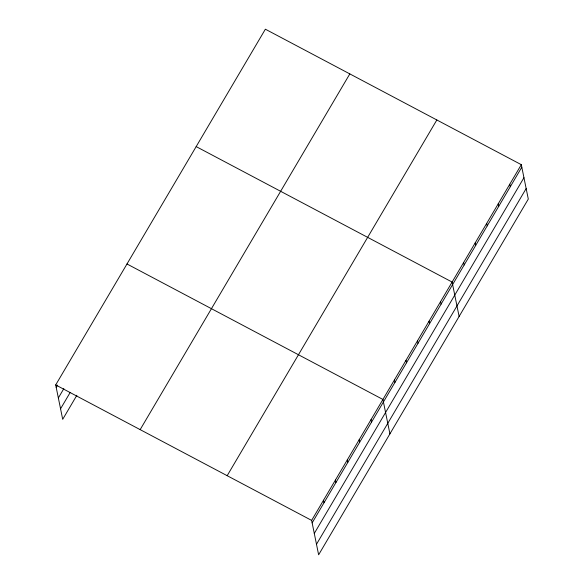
<?xml version="1.0" encoding="UTF-8"?>
<svg xmlns="http://www.w3.org/2000/svg" width="584" height="584" viewBox="0 0 584 584"><rect width="100%" height="100%" fill="white"/><g stroke="black" fill="none" stroke-linecap="round" stroke-linejoin="round"><path stroke-width="0.88" d="M76.862 395.288L62.7 419.327L55.699 384.922L265.37 29.2L521.3 164.673L528.301 199.078L318.63 554.8L311.637 520.402L521.3 164.673M56.21 387.426L57.582 385.097M58.349 397.952L63.831 388.645M60.553 408.8L70.153 392.514M140.16 429.634L349.823 73.905M227.176 475.69L436.839 119.968M312.141 522.899L521.811 167.177M314.287 533.426L523.95 177.704M316.491 544.273L526.162 188.552M196.173 146.591L452.111 282.065L459.112 316.462M126.983 263.975L382.921 399.456L389.922 433.854M55.699 384.922L311.637 520.402M509.766 184.237L510.277 186.741M498.24 203.801L498.743 206.305M486.706 223.373L487.217 225.869M475.172 242.937L475.683 245.433M463.645 262.501L464.149 264.997M440.577 301.629L441.088 304.125M429.05 321.193L429.554 323.697M417.516 340.757L418.027 343.261M405.982 360.321L406.493 362.825M394.456 379.885L394.959 382.389M371.037 419.611L371.548 422.108M359.16 439.767L359.671 442.271M347.276 459.929L347.787 462.426M335.398 480.084L335.902 482.581M323.514 500.24L324.025 502.744"/></g></svg>
